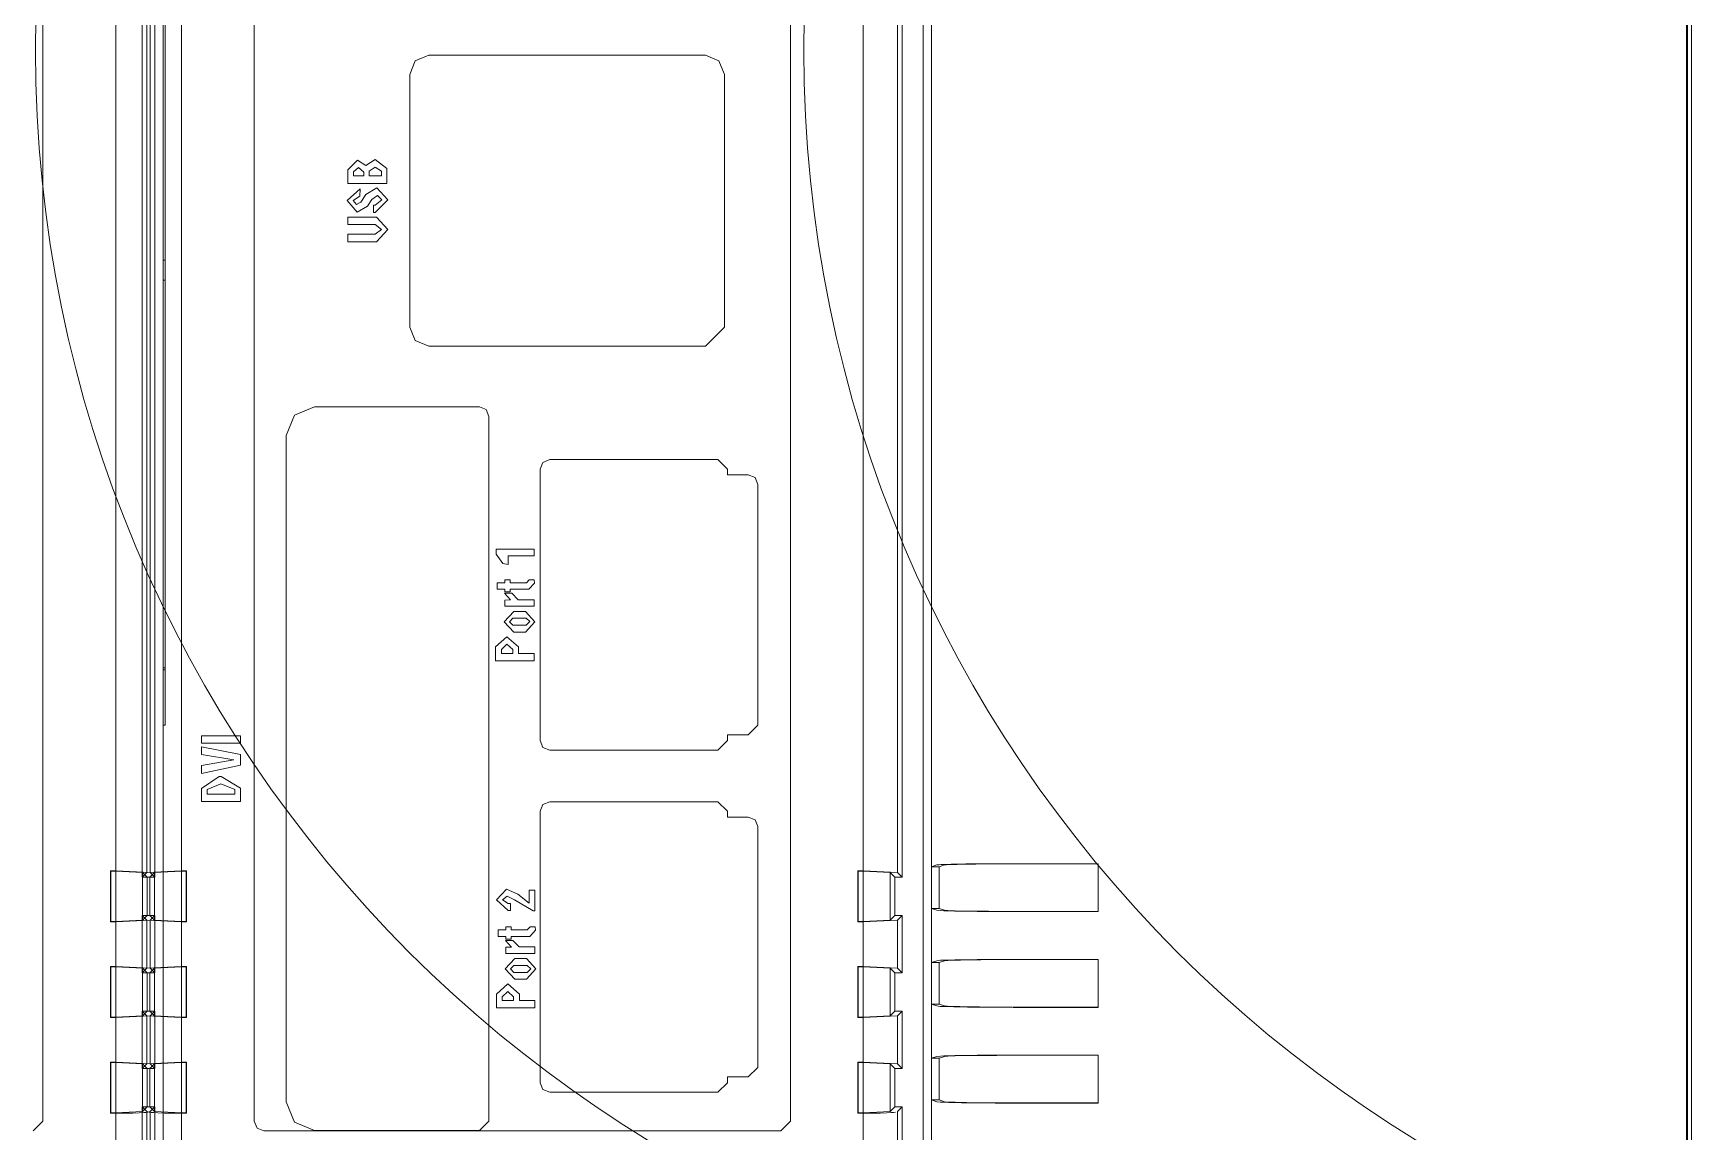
# Model space of a CAD drawing. Header units: millimetres. Extents: x -6000 to 26000, y -6000 to 26000.
# Drawn here: x 101.5 to 113.58, y -2334 to -2326.02 of the extents above; entities that cross this region are included whole.
import ezdxf

# ---------------------------------------------------------------- set-up
doc = ezdxf.new("R2010")
doc.units = ezdxf.units.MM
doc.header["$MEASUREMENT"] = 0
doc.layers.add('Чертеж и Рисунок_Ном._пера__7', color=7, linetype='Continuous', lineweight=15)

msp = doc.modelspace()

# ---------------------------------------------------------------- linework, layer by layer
at = {"layer": 'Чертеж и Рисунок_Ном._пера__7', "color": 7, "linetype": 'Continuous', "lineweight": 15}
for p, q in [((102.443, -2318.069), (102.443, -2334.769)), ((107.966, -2318.069), (107.966, -2334.769)), ((113.549, -2318.069), (113.549, -2334.502)), ((113.52, -2318.41), (113.52, -2334.297)), ((101.569, -2319.453), (101.569, -2333.921)), ((103.105, -2333.921), (103.105, -2319.453)), ((107.001, -2319.453), (107.001, -2333.921)), ((102.291, -2332.148), (102.291, -2319.905)), ((102.383, -2319.905), (102.383, -2332.148)), ((107.814, -2319.905), (107.814, -2332.148)), ((102.099, -2332.101), (102.099, -2319.952)), ((102.326, -2332.113), (102.326, -2319.94)), ((102.349, -2332.113), (102.349, -2319.94)), ((102.576, -2332.101), (102.576, -2319.952)), ((107.53, -2332.101), (107.53, -2319.952)), ((107.78, -2332.113), (107.78, -2319.94)), ((102.457, -2327.666), (102.457, -2321.734)), ((102.443, -2322.986), (102.443, -2334.795)), ((108.026, -2322.986), (108.026, -2332.072)), ((113.512, -2334.339), (113.512, -2322.998)), ((106.384, -2326.175), (104.374, -2326.175)), ((104.235, -2326.315), (104.235, -2328.151)), ((104.235, -2326.315), (104.235, -2328.028)), ((106.523, -2328.151), (106.523, -2326.315)), ((106.523, -2326.315), (106.523, -2328.028)), ((102.291, -2332.148), (102.291, -2327.471)), ((104.235, -2328.151), (104.235, -2327.471)), ((102.457, -2327.666), (102.443, -2327.666)), ((102.457, -2327.666), (102.457, -2327.811)), ((102.457, -2327.811), (102.443, -2327.811)), ((102.457, -2327.811), (102.457, -2330.628)), ((104.374, -2328.29), (106.384, -2328.29)), ((104.741, -2328.731), (103.544, -2328.731)), ((104.81, -2333.92), (104.81, -2328.8)), ((103.336, -2328.939), (103.336, -2333.781)), ((105.183, -2329.183), (105.183, -2331.156)), ((106.474, -2329.114), (105.252, -2329.114)), ((106.544, -2329.225), (106.544, -2329.183)), ((106.695, -2329.225), (106.544, -2329.225)), ((106.764, -2331.044), (106.764, -2329.294)), ((102.457, -2330.628), (102.443, -2330.628)), ((102.457, -2330.642), (102.443, -2330.642)), ((102.457, -2330.642), (102.457, -2330.628)), ((102.457, -2331.044), (102.457, -2330.642)), ((102.457, -2331.044), (102.443, -2331.044)), ((106.544, -2331.114), (106.695, -2331.114)), ((106.544, -2331.156), (106.544, -2331.114)), ((105.252, -2331.225), (106.474, -2331.225)), ((106.474, -2331.6), (105.252, -2331.6)), ((105.183, -2331.669), (105.183, -2333.642)), ((106.544, -2331.711), (106.544, -2331.669)), ((106.695, -2331.711), (106.544, -2331.711)), ((106.764, -2333.53), (106.764, -2331.78)), ((102.06, -2332.101), (102.099, -2332.101)), ((102.06, -2332.101), (102.06, -2332.473)), ((102.063, -2332.104), (102.06, -2332.101)), ((102.063, -2332.104), (102.063, -2332.47)), ((102.063, -2332.104), (102.099, -2332.104)), ((102.099, -2332.104), (102.099, -2332.47)), ((102.291, -2332.148), (102.326, -2332.113)), ((102.293, -2332.114), (102.327, -2332.148)), ((102.293, -2332.114), (102.293, -2332.46)), ((102.347, -2332.148), (102.381, -2332.114)), ((102.349, -2332.113), (102.383, -2332.148)), ((102.381, -2332.46), (102.381, -2332.114)), ((102.576, -2332.101), (102.614, -2332.101)), ((102.576, -2332.104), (102.611, -2332.104)), ((102.576, -2332.47), (102.576, -2332.104)), ((102.614, -2332.101), (102.611, -2332.104)), ((102.611, -2332.47), (102.611, -2332.104)), ((102.614, -2332.473), (102.614, -2332.101)), ((107.491, -2332.101), (107.491, -2332.473)), ((107.491, -2332.101), (107.53, -2332.101)), ((107.494, -2332.104), (107.491, -2332.101)), ((107.494, -2332.104), (107.494, -2332.47)), ((107.494, -2332.104), (107.53, -2332.104)), ((107.53, -2332.104), (107.53, -2332.47)), ((107.725, -2332.114), (107.725, -2332.46)), ((107.725, -2332.114), (107.759, -2332.148)), ((107.78, -2332.113), (107.814, -2332.148)), ((108.026, -2332.072), (108.064, -2332.059)), ((108.026, -2332.072), (108.082, -2332.072)), ((108.026, -2332.376), (108.026, -2332.072)), ((108.12, -2332.059), (108.082, -2332.072)), ((108.082, -2332.072), (108.082, -2332.376)), ((108.62, -2332.05), (109.237, -2332.05)), ((109.236, -2332.051), (108.62, -2332.051)), ((109.237, -2332.05), (109.236, -2332.051)), ((109.236, -2332.051), (109.236, -2332.397)), ((109.237, -2332.05), (109.237, -2332.398)), ((102.347, -2332.148), (102.291, -2332.148)), ((102.383, -2332.148), (102.327, -2332.148)), ((102.327, -2332.426), (102.327, -2332.148)), ((102.347, -2332.148), (102.347, -2332.426)), ((107.759, -2332.426), (107.759, -2332.148)), ((107.814, -2332.148), (107.759, -2332.148)), ((102.06, -2332.473), (102.063, -2332.47)), ((102.06, -2332.473), (102.099, -2332.473)), ((102.063, -2332.47), (102.099, -2332.47)), ((102.099, -2332.797), (102.099, -2332.473)), ((102.326, -2332.46), (102.291, -2332.426)), ((102.347, -2332.426), (102.291, -2332.426)), ((102.291, -2332.843), (102.291, -2332.426)), ((102.293, -2332.46), (102.327, -2332.426)), ((102.326, -2332.809), (102.326, -2332.46)), ((102.383, -2332.426), (102.327, -2332.426)), ((102.347, -2332.426), (102.381, -2332.46)), ((102.383, -2332.426), (102.349, -2332.46)), ((102.349, -2332.809), (102.349, -2332.46)), ((102.383, -2332.426), (102.383, -2332.843)), ((102.576, -2332.47), (102.611, -2332.47)), ((102.576, -2332.797), (102.576, -2332.473)), ((102.576, -2332.473), (102.614, -2332.473)), ((102.614, -2332.473), (102.611, -2332.47)), ((107.491, -2332.473), (107.494, -2332.47)), ((107.491, -2332.473), (107.53, -2332.473)), ((107.494, -2332.47), (107.53, -2332.47)), ((107.53, -2332.797), (107.53, -2332.473)), ((107.725, -2332.46), (107.759, -2332.426)), ((107.814, -2332.426), (107.759, -2332.426)), ((107.814, -2332.426), (107.78, -2332.46)), ((107.78, -2332.809), (107.78, -2332.46)), ((107.814, -2332.426), (107.814, -2332.843)), ((108.026, -2332.376), (108.026, -2332.768)), ((108.026, -2332.376), (108.082, -2332.376)), ((108.064, -2332.389), (108.026, -2332.376)), ((108.12, -2332.389), (108.082, -2332.376)), ((109.236, -2332.397), (108.62, -2332.397)), ((109.237, -2332.398), (108.62, -2332.398)), ((109.236, -2332.397), (109.237, -2332.398)), ((102.06, -2332.797), (102.099, -2332.797)), ((102.063, -2332.799), (102.06, -2332.797)), ((102.06, -2332.797), (102.06, -2333.168)), ((102.063, -2332.799), (102.063, -2333.165)), ((102.063, -2332.799), (102.099, -2332.799)), ((102.099, -2332.799), (102.099, -2333.165)), ((102.291, -2332.843), (102.326, -2332.809)), ((102.293, -2332.809), (102.327, -2332.843)), ((102.293, -2332.809), (102.293, -2333.156)), ((102.347, -2332.843), (102.381, -2332.809)), ((102.349, -2332.809), (102.383, -2332.843)), ((102.381, -2333.156), (102.381, -2332.809)), ((102.576, -2332.797), (102.614, -2332.797)), ((102.576, -2332.799), (102.611, -2332.799)), ((102.576, -2333.165), (102.576, -2332.799)), ((102.611, -2332.799), (102.614, -2332.797)), ((102.611, -2333.165), (102.611, -2332.799)), ((102.614, -2333.168), (102.614, -2332.797)), ((107.491, -2332.797), (107.491, -2333.168)), ((107.491, -2332.797), (107.53, -2332.797)), ((107.494, -2332.799), (107.491, -2332.797)), ((107.494, -2332.799), (107.494, -2333.165)), ((107.494, -2332.799), (107.53, -2332.799)), ((107.53, -2332.799), (107.53, -2333.165)), ((107.725, -2332.809), (107.725, -2333.156)), ((107.725, -2332.809), (107.759, -2332.843)), ((107.78, -2332.809), (107.814, -2332.843)), ((108.026, -2332.768), (108.064, -2332.755)), ((108.026, -2332.768), (108.082, -2332.768)), ((108.026, -2333.072), (108.026, -2332.768)), ((108.12, -2332.755), (108.082, -2332.768)), ((108.082, -2332.768), (108.082, -2333.072)), ((108.62, -2332.746), (109.237, -2332.746)), ((109.236, -2332.747), (108.62, -2332.747)), ((109.237, -2332.746), (109.236, -2332.747)), ((109.236, -2332.747), (109.236, -2333.093)), ((109.237, -2332.746), (109.237, -2333.094)), ((102.347, -2332.843), (102.291, -2332.843)), ((102.327, -2333.121), (102.327, -2332.843)), ((102.383, -2332.843), (102.327, -2332.843)), ((102.347, -2332.843), (102.347, -2333.121)), ((107.759, -2333.121), (107.759, -2332.843)), ((107.814, -2332.843), (107.759, -2332.843)), ((108.064, -2333.084), (108.026, -2333.072)), ((108.026, -2333.072), (108.082, -2333.072)), ((108.026, -2333.072), (108.026, -2333.463)), ((108.12, -2333.084), (108.082, -2333.072)), ((102.063, -2333.165), (102.06, -2333.168)), ((102.06, -2333.168), (102.099, -2333.168)), ((102.063, -2333.165), (102.099, -2333.165)), ((102.099, -2333.492), (102.099, -2333.168)), ((102.347, -2333.121), (102.291, -2333.121)), ((102.326, -2333.156), (102.291, -2333.121)), ((102.291, -2333.539), (102.291, -2333.121)), ((102.293, -2333.156), (102.327, -2333.121)), ((102.326, -2333.505), (102.326, -2333.156)), ((102.383, -2333.121), (102.327, -2333.121)), ((102.347, -2333.121), (102.381, -2333.156)), ((102.383, -2333.121), (102.349, -2333.156)), ((102.349, -2333.505), (102.349, -2333.156)), ((102.383, -2333.121), (102.383, -2333.539)), ((102.576, -2333.165), (102.611, -2333.165)), ((102.576, -2333.168), (102.614, -2333.168)), ((102.576, -2333.492), (102.576, -2333.168)), ((102.614, -2333.168), (102.611, -2333.165)), ((107.494, -2333.165), (107.491, -2333.168)), ((107.491, -2333.168), (107.53, -2333.168)), ((107.494, -2333.165), (107.53, -2333.165)), ((107.53, -2333.492), (107.53, -2333.168)), ((107.725, -2333.156), (107.759, -2333.121)), ((107.814, -2333.121), (107.759, -2333.121)), ((107.814, -2333.121), (107.78, -2333.156)), ((107.78, -2333.505), (107.78, -2333.156)), ((107.814, -2333.121), (107.814, -2333.539)), ((109.236, -2333.093), (108.62, -2333.093)), ((109.237, -2333.094), (108.62, -2333.094)), ((109.237, -2333.094), (109.236, -2333.093)), ((108.62, -2333.441), (109.237, -2333.441)), ((109.236, -2333.442), (108.62, -2333.442)), ((109.237, -2333.441), (109.236, -2333.442)), ((109.236, -2333.442), (109.236, -2333.788)), ((109.237, -2333.441), (109.237, -2333.789)), ((102.06, -2333.492), (102.06, -2333.864)), ((102.063, -2333.495), (102.06, -2333.492)), ((102.06, -2333.492), (102.099, -2333.492)), ((102.063, -2333.495), (102.099, -2333.495)), ((102.063, -2333.495), (102.063, -2333.861)), ((102.099, -2333.495), (102.099, -2333.861)), ((102.291, -2333.539), (102.326, -2333.505)), ((102.347, -2333.539), (102.291, -2333.539)), ((102.293, -2333.505), (102.327, -2333.539)), ((102.293, -2333.505), (102.293, -2333.851)), ((102.383, -2333.539), (102.327, -2333.539)), ((102.327, -2333.817), (102.327, -2333.539)), ((102.347, -2333.539), (102.381, -2333.505)), ((102.347, -2333.539), (102.347, -2333.817)), ((102.349, -2333.505), (102.383, -2333.539)), ((102.381, -2333.851), (102.381, -2333.505)), ((102.576, -2333.492), (102.614, -2333.492)), ((102.576, -2333.495), (102.611, -2333.495)), ((102.576, -2333.861), (102.576, -2333.495)), ((102.611, -2333.495), (102.614, -2333.492)), ((102.611, -2333.861), (102.611, -2333.495)), ((102.614, -2333.864), (102.614, -2333.492)), ((107.491, -2333.492), (107.491, -2333.864)), ((107.494, -2333.495), (107.491, -2333.492)), ((107.491, -2333.492), (107.53, -2333.492)), ((107.494, -2333.495), (107.53, -2333.495)), ((107.494, -2333.495), (107.494, -2333.861)), ((107.53, -2333.495), (107.53, -2333.861)), ((107.725, -2333.505), (107.725, -2333.851)), ((107.725, -2333.505), (107.759, -2333.539)), ((107.759, -2333.817), (107.759, -2333.539)), ((107.814, -2333.539), (107.759, -2333.539)), ((107.78, -2333.505), (107.814, -2333.539)), ((108.026, -2333.463), (108.064, -2333.451)), ((108.082, -2333.463), (108.026, -2333.463)), ((108.026, -2333.767), (108.026, -2333.463)), ((108.12, -2333.451), (108.082, -2333.463)), ((108.082, -2333.463), (108.082, -2333.767)), ((106.544, -2333.642), (106.544, -2333.6)), ((106.544, -2333.6), (106.695, -2333.6)), ((105.252, -2333.711), (106.474, -2333.711)), ((108.064, -2333.78), (108.026, -2333.767)), ((108.026, -2333.767), (108.082, -2333.767)), ((108.026, -2333.767), (108.026, -2334.772)), ((108.12, -2333.78), (108.082, -2333.767)), ((109.236, -2333.788), (108.62, -2333.788)), ((109.237, -2333.789), (108.62, -2333.789)), ((109.237, -2333.789), (109.236, -2333.788)), ((102.063, -2333.861), (102.06, -2333.864)), ((102.06, -2333.864), (102.099, -2333.864)), ((102.063, -2333.861), (102.099, -2333.861)), ((102.099, -2335.303), (102.099, -2333.864)), ((102.291, -2335.329), (102.291, -2333.817)), ((102.347, -2333.817), (102.291, -2333.817)), ((102.326, -2333.851), (102.291, -2333.817)), ((102.293, -2333.851), (102.327, -2333.817)), ((102.326, -2335.303), (102.326, -2333.851)), ((102.383, -2333.817), (102.327, -2333.817)), ((102.347, -2333.817), (102.381, -2333.851)), ((102.383, -2333.817), (102.349, -2333.851)), ((102.349, -2335.303), (102.349, -2333.851)), ((102.383, -2333.817), (102.383, -2335.329)), ((102.576, -2333.861), (102.611, -2333.861)), ((102.576, -2335.303), (102.576, -2333.864)), ((102.576, -2333.864), (102.614, -2333.864)), ((102.614, -2333.864), (102.611, -2333.861)), ((107.494, -2333.861), (107.491, -2333.864)), ((107.491, -2333.864), (107.53, -2333.864)), ((107.494, -2333.861), (107.53, -2333.861)), ((107.53, -2335.303), (107.53, -2333.864)), ((107.725, -2333.851), (107.759, -2333.817)), ((107.814, -2333.817), (107.759, -2333.817)), ((107.814, -2333.817), (107.78, -2333.851)), ((107.78, -2335.303), (107.78, -2333.851)), ((107.814, -2333.817), (107.814, -2335.329)), ((106.931, -2333.991), (103.175, -2333.991)), ((103.544, -2333.989), (104.741, -2333.989))]:
    msp.add_line(p, q, dxfattribs=at)
at = {"layer": 'Чертеж и Рисунок_Ном._пера__7', "color": 7, "linetype": 'Continuous', "lineweight": 15, "flags": 128}
for points in [[(104.374, -2326.175), (104.275, -2326.216)], [(106.523, -2326.315), (106.482, -2326.216), (106.384, -2326.175)], [(104.275, -2326.216), (104.235, -2326.315)], [(103.917, -2326.976), (103.855, -2326.938), (103.786, -2327.008), (103.786, -2327.107), (104.069, -2327.107)], [(104.069, -2327.107), (104.069, -2326.999), (103.985, -2326.934), (103.917, -2326.976)], [(104.235, -2328.151), (104.275, -2328.249)], [(106.384, -2328.29), (106.523, -2328.151)], [(104.275, -2328.249), (104.374, -2328.29)], [(103.544, -2328.731), (103.397, -2328.792), (103.336, -2328.939)], [(104.79, -2328.751), (104.741, -2328.731)], [(104.81, -2328.8), (104.79, -2328.751)], [(105.252, -2329.114), (105.203, -2329.134), (105.183, -2329.183)], [(106.544, -2329.183), (106.474, -2329.114)], [(106.744, -2329.245), (106.695, -2329.225)], [(106.764, -2329.294), (106.744, -2329.245)], [(106.695, -2331.114), (106.764, -2331.044)], [(105.183, -2331.156), (105.203, -2331.205), (105.252, -2331.225)], [(106.474, -2331.225), (106.544, -2331.156)], [(105.252, -2331.6), (105.203, -2331.62), (105.183, -2331.669)], [(106.544, -2331.669), (106.474, -2331.6)], [(106.744, -2331.731), (106.695, -2331.711)], [(106.764, -2331.78), (106.744, -2331.731)], [(102.349, -2332.113), (102.099, -2332.101)], [(102.349, -2332.113), (102.099, -2332.101)], [(102.349, -2332.113), (102.099, -2332.101)], [(102.349, -2332.113), (102.099, -2332.101)], [(102.349, -2332.113), (102.099, -2332.101)], [(102.349, -2332.113), (102.099, -2332.101)], [(102.349, -2332.113), (102.099, -2332.101)], [(102.349, -2332.113), (102.099, -2332.101)], [(102.349, -2332.113), (102.099, -2332.101)], [(102.349, -2332.113), (102.099, -2332.101)], [(102.349, -2332.113), (102.099, -2332.101)], [(102.349, -2332.113), (102.099, -2332.101)], [(102.349, -2332.113), (102.099, -2332.101)], [(102.349, -2332.113), (102.099, -2332.101)], [(102.349, -2332.113), (102.099, -2332.101)], [(102.349, -2332.113), (102.099, -2332.101)], [(102.349, -2332.113), (102.099, -2332.101)], [(102.349, -2332.113), (102.099, -2332.101)], [(102.349, -2332.113), (102.099, -2332.101)], [(102.349, -2332.113), (102.099, -2332.101)], [(102.349, -2332.113), (102.099, -2332.101)], [(102.293, -2332.114), (102.099, -2332.104)], [(102.293, -2332.114), (102.099, -2332.104)], [(102.293, -2332.114), (102.099, -2332.104)], [(102.293, -2332.114), (102.099, -2332.104)], [(102.293, -2332.114), (102.099, -2332.104)], [(102.293, -2332.114), (102.099, -2332.104)], [(102.293, -2332.114), (102.099, -2332.104)], [(102.293, -2332.114), (102.099, -2332.104)], [(102.293, -2332.114), (102.099, -2332.104)], [(102.293, -2332.114), (102.099, -2332.104)], [(102.293, -2332.114), (102.099, -2332.104)], [(102.293, -2332.114), (102.099, -2332.104)], [(102.293, -2332.114), (102.099, -2332.104)], [(102.293, -2332.114), (102.099, -2332.104)], [(102.293, -2332.114), (102.099, -2332.104)], [(102.293, -2332.114), (102.099, -2332.104)], [(102.293, -2332.114), (102.099, -2332.104)], [(102.293, -2332.114), (102.099, -2332.104)], [(102.293, -2332.114), (102.099, -2332.104)], [(102.293, -2332.114), (102.099, -2332.104)], [(102.293, -2332.114), (102.099, -2332.104)], [(102.576, -2332.101), (102.326, -2332.113)], [(102.576, -2332.101), (102.326, -2332.113)], [(102.576, -2332.101), (102.326, -2332.113)], [(102.576, -2332.101), (102.326, -2332.113)], [(102.576, -2332.101), (102.326, -2332.113)], [(102.576, -2332.101), (102.326, -2332.113)], [(102.576, -2332.101), (102.326, -2332.113)], [(102.576, -2332.101), (102.326, -2332.113)], [(102.576, -2332.101), (102.326, -2332.113)], [(102.576, -2332.101), (102.326, -2332.113)], [(102.576, -2332.101), (102.326, -2332.113)], [(102.576, -2332.101), (102.326, -2332.113)], [(102.576, -2332.101), (102.326, -2332.113)], [(102.576, -2332.101), (102.326, -2332.113)], [(102.576, -2332.101), (102.326, -2332.113)], [(102.576, -2332.101), (102.326, -2332.113)], [(102.576, -2332.101), (102.326, -2332.113)], [(102.576, -2332.101), (102.326, -2332.113)], [(102.576, -2332.101), (102.326, -2332.113)], [(102.576, -2332.101), (102.326, -2332.113)], [(102.576, -2332.101), (102.326, -2332.113)], [(102.576, -2332.104), (102.381, -2332.114)], [(102.576, -2332.104), (102.381, -2332.114)], [(102.576, -2332.104), (102.381, -2332.114)], [(102.576, -2332.104), (102.381, -2332.114)], [(102.576, -2332.104), (102.381, -2332.114)], [(102.576, -2332.104), (102.381, -2332.114)], [(102.576, -2332.104), (102.381, -2332.114)], [(102.576, -2332.104), (102.381, -2332.114)], [(102.576, -2332.104), (102.381, -2332.114)], [(102.576, -2332.104), (102.381, -2332.114)], [(102.576, -2332.104), (102.381, -2332.114)], [(102.576, -2332.104), (102.381, -2332.114)], [(102.576, -2332.104), (102.381, -2332.114)], [(102.576, -2332.104), (102.381, -2332.114)], [(102.576, -2332.104), (102.381, -2332.114)], [(102.576, -2332.104), (102.381, -2332.114)], [(102.576, -2332.104), (102.381, -2332.114)], [(102.576, -2332.104), (102.381, -2332.114)], [(102.576, -2332.104), (102.381, -2332.114)], [(102.576, -2332.104), (102.381, -2332.114)], [(102.576, -2332.104), (102.381, -2332.114)], [(107.78, -2332.113), (107.53, -2332.101)], [(107.78, -2332.113), (107.53, -2332.101)], [(107.78, -2332.113), (107.53, -2332.101)], [(107.78, -2332.113), (107.53, -2332.101)], [(107.78, -2332.113), (107.53, -2332.101)], [(107.78, -2332.113), (107.53, -2332.101)], [(107.78, -2332.113), (107.53, -2332.101)], [(107.78, -2332.113), (107.53, -2332.101)], [(107.78, -2332.113), (107.53, -2332.101)], [(107.78, -2332.113), (107.53, -2332.101)], [(107.78, -2332.113), (107.53, -2332.101)], [(107.78, -2332.113), (107.53, -2332.101)], [(107.78, -2332.113), (107.53, -2332.101)], [(107.78, -2332.113), (107.53, -2332.101)], [(107.78, -2332.113), (107.53, -2332.101)], [(107.78, -2332.113), (107.53, -2332.101)], [(107.78, -2332.113), (107.53, -2332.101)], [(107.78, -2332.113), (107.53, -2332.101)], [(107.78, -2332.113), (107.53, -2332.101)], [(107.78, -2332.113), (107.53, -2332.101)], [(107.78, -2332.113), (107.53, -2332.101)], [(107.725, -2332.114), (107.53, -2332.104)], [(107.725, -2332.114), (107.53, -2332.104)], [(107.725, -2332.114), (107.53, -2332.104)], [(107.725, -2332.114), (107.53, -2332.104)], [(107.725, -2332.114), (107.53, -2332.104)], [(107.725, -2332.114), (107.53, -2332.104)], [(107.725, -2332.114), (107.53, -2332.104)], [(107.725, -2332.114), (107.53, -2332.104)], [(107.725, -2332.114), (107.53, -2332.104)], [(107.725, -2332.114), (107.53, -2332.104)], [(107.725, -2332.114), (107.53, -2332.104)], [(107.725, -2332.114), (107.53, -2332.104)], [(107.725, -2332.114), (107.53, -2332.104)], [(107.725, -2332.114), (107.53, -2332.104)], [(107.725, -2332.114), (107.53, -2332.104)], [(107.725, -2332.114), (107.53, -2332.104)], [(107.725, -2332.114), (107.53, -2332.104)], [(107.725, -2332.114), (107.53, -2332.104)], [(107.725, -2332.114), (107.53, -2332.104)], [(107.725, -2332.114), (107.53, -2332.104)], [(107.725, -2332.114), (107.53, -2332.104)], [(105.02, -2332.272), (104.939, -2332.235), (104.866, -2332.313), (104.95, -2332.39), (104.966, -2332.39), (104.966, -2332.34), (104.951, -2332.34), (104.909, -2332.313), (104.943, -2332.285), (104.996, -2332.313), (105.131, -2332.393), (105.145, -2332.393), (105.145, -2332.242), (105.103, -2332.242)], [(105.103, -2332.242), (105.103, -2332.337), (105.02, -2332.272)], [(102.099, -2332.473), (102.349, -2332.46)], [(102.099, -2332.473), (102.349, -2332.46)], [(102.099, -2332.473), (102.349, -2332.46)], [(102.099, -2332.473), (102.349, -2332.46)], [(102.099, -2332.473), (102.349, -2332.46)], [(102.099, -2332.473), (102.349, -2332.46)], [(102.099, -2332.473), (102.349, -2332.46)], [(102.099, -2332.473), (102.349, -2332.46)], [(102.099, -2332.473), (102.349, -2332.46)], [(102.099, -2332.473), (102.349, -2332.46)], [(102.099, -2332.473), (102.349, -2332.46)], [(102.099, -2332.473), (102.349, -2332.46)], [(102.099, -2332.473), (102.349, -2332.46)], [(102.099, -2332.473), (102.349, -2332.46)], [(102.099, -2332.473), (102.349, -2332.46)], [(102.099, -2332.473), (102.349, -2332.46)], [(102.099, -2332.473), (102.349, -2332.46)], [(102.099, -2332.473), (102.349, -2332.46)], [(102.099, -2332.473), (102.349, -2332.46)], [(102.099, -2332.473), (102.349, -2332.46)], [(102.099, -2332.473), (102.349, -2332.46)], [(102.099, -2332.47), (102.293, -2332.46)], [(102.099, -2332.47), (102.293, -2332.46)], [(102.099, -2332.47), (102.293, -2332.46)], [(102.099, -2332.47), (102.293, -2332.46)], [(102.099, -2332.47), (102.293, -2332.46)], [(102.099, -2332.47), (102.293, -2332.46)], [(102.099, -2332.47), (102.293, -2332.46)], [(102.099, -2332.47), (102.293, -2332.46)], [(102.099, -2332.47), (102.293, -2332.46)], [(102.099, -2332.47), (102.293, -2332.46)], [(102.099, -2332.47), (102.293, -2332.46)], [(102.099, -2332.47), (102.293, -2332.46)], [(102.099, -2332.47), (102.293, -2332.46)], [(102.099, -2332.47), (102.293, -2332.46)], [(102.099, -2332.47), (102.293, -2332.46)], [(102.099, -2332.47), (102.293, -2332.46)], [(102.099, -2332.47), (102.293, -2332.46)], [(102.099, -2332.47), (102.293, -2332.46)], [(102.099, -2332.47), (102.293, -2332.46)], [(102.099, -2332.47), (102.293, -2332.46)], [(102.099, -2332.47), (102.293, -2332.46)], [(102.326, -2332.46), (102.576, -2332.473)], [(102.326, -2332.46), (102.576, -2332.473)], [(102.326, -2332.46), (102.576, -2332.473)], [(102.326, -2332.46), (102.576, -2332.473)], [(102.326, -2332.46), (102.576, -2332.473)], [(102.326, -2332.46), (102.576, -2332.473)], [(102.326, -2332.46), (102.576, -2332.473)], [(102.326, -2332.46), (102.576, -2332.473)], [(102.326, -2332.46), (102.576, -2332.473)], [(102.326, -2332.46), (102.576, -2332.473)], [(102.326, -2332.46), (102.576, -2332.473)], [(102.326, -2332.46), (102.576, -2332.473)], [(102.326, -2332.46), (102.576, -2332.473)], [(102.326, -2332.46), (102.576, -2332.473)], [(102.326, -2332.46), (102.576, -2332.473)], [(102.326, -2332.46), (102.576, -2332.473)], [(102.326, -2332.46), (102.576, -2332.473)], [(102.326, -2332.46), (102.576, -2332.473)], [(102.326, -2332.46), (102.576, -2332.473)], [(102.326, -2332.46), (102.576, -2332.473)], [(102.326, -2332.46), (102.576, -2332.473)], [(102.381, -2332.46), (102.576, -2332.47)], [(102.381, -2332.46), (102.576, -2332.47)], [(102.381, -2332.46), (102.576, -2332.47)], [(102.381, -2332.46), (102.576, -2332.47)], [(102.381, -2332.46), (102.576, -2332.47)], [(102.381, -2332.46), (102.576, -2332.47)], [(102.381, -2332.46), (102.576, -2332.47)], [(102.381, -2332.46), (102.576, -2332.47)], [(102.381, -2332.46), (102.576, -2332.47)], [(102.381, -2332.46), (102.576, -2332.47)], [(102.381, -2332.46), (102.576, -2332.47)], [(102.381, -2332.46), (102.576, -2332.47)], [(102.381, -2332.46), (102.576, -2332.47)], [(102.381, -2332.46), (102.576, -2332.47)], [(102.381, -2332.46), (102.576, -2332.47)], [(102.381, -2332.46), (102.576, -2332.47)], [(102.381, -2332.46), (102.576, -2332.47)], [(102.381, -2332.46), (102.576, -2332.47)], [(102.381, -2332.46), (102.576, -2332.47)], [(102.381, -2332.46), (102.576, -2332.47)], [(102.381, -2332.46), (102.576, -2332.47)], [(107.53, -2332.473), (107.78, -2332.46)], [(107.53, -2332.473), (107.78, -2332.46)], [(107.53, -2332.473), (107.78, -2332.46)], [(107.53, -2332.473), (107.78, -2332.46)], [(107.53, -2332.473), (107.78, -2332.46)], [(107.53, -2332.473), (107.78, -2332.46)], [(107.53, -2332.473), (107.78, -2332.46)], [(107.53, -2332.473), (107.78, -2332.46)], [(107.53, -2332.473), (107.78, -2332.46)], [(107.53, -2332.473), (107.78, -2332.46)], [(107.53, -2332.473), (107.78, -2332.46)], [(107.53, -2332.473), (107.78, -2332.46)], [(107.53, -2332.473), (107.78, -2332.46)], [(107.53, -2332.473), (107.78, -2332.46)], [(107.53, -2332.473), (107.78, -2332.46)], [(107.53, -2332.473), (107.78, -2332.46)], [(107.53, -2332.473), (107.78, -2332.46)], [(107.53, -2332.473), (107.78, -2332.46)], [(107.53, -2332.473), (107.78, -2332.46)], [(107.53, -2332.473), (107.78, -2332.46)], [(107.53, -2332.473), (107.78, -2332.46)], [(107.53, -2332.47), (107.725, -2332.46)], [(107.53, -2332.47), (107.725, -2332.46)], [(107.53, -2332.47), (107.725, -2332.46)], [(107.53, -2332.47), (107.725, -2332.46)], [(107.53, -2332.47), (107.725, -2332.46)], [(107.53, -2332.47), (107.725, -2332.46)], [(107.53, -2332.47), (107.725, -2332.46)], [(107.53, -2332.47), (107.725, -2332.46)], [(107.53, -2332.47), (107.725, -2332.46)], [(107.53, -2332.47), (107.725, -2332.46)], [(107.53, -2332.47), (107.725, -2332.46)], [(107.53, -2332.47), (107.725, -2332.46)], [(107.53, -2332.47), (107.725, -2332.46)], [(107.53, -2332.47), (107.725, -2332.46)], [(107.53, -2332.47), (107.725, -2332.46)], [(107.53, -2332.47), (107.725, -2332.46)], [(107.53, -2332.47), (107.725, -2332.46)], [(107.53, -2332.47), (107.725, -2332.46)], [(107.53, -2332.47), (107.725, -2332.46)], [(107.53, -2332.47), (107.725, -2332.46)], [(107.53, -2332.47), (107.725, -2332.46)], [(108.064, -2332.389), (108.091, -2332.391), (108.117, -2332.392), (108.152, -2332.393), (108.195, -2332.394), (108.244, -2332.395), (108.299, -2332.396), (108.358, -2332.397), (108.422, -2332.397), (108.488, -2332.398), (108.556, -2332.398), (108.62, -2332.398)], [(108.12, -2332.389), (108.144, -2332.391), (108.168, -2332.392), (108.199, -2332.393), (108.237, -2332.394), (108.281, -2332.395), (108.33, -2332.395), (108.384, -2332.396), (108.441, -2332.396), (108.501, -2332.397), (108.562, -2332.397), (108.62, -2332.397)], [(102.349, -2332.809), (102.099, -2332.797)], [(102.349, -2332.809), (102.099, -2332.797)], [(102.349, -2332.809), (102.099, -2332.797)], [(102.349, -2332.809), (102.099, -2332.797)], [(102.349, -2332.809), (102.099, -2332.797)], [(102.349, -2332.809), (102.099, -2332.797)], [(102.349, -2332.809), (102.099, -2332.797)], [(102.349, -2332.809), (102.099, -2332.797)], [(102.349, -2332.809), (102.099, -2332.797)], [(102.349, -2332.809), (102.099, -2332.797)], [(102.349, -2332.809), (102.099, -2332.797)], [(102.349, -2332.809), (102.099, -2332.797)], [(102.349, -2332.809), (102.099, -2332.797)], [(102.349, -2332.809), (102.099, -2332.797)], [(102.349, -2332.809), (102.099, -2332.797)], [(102.349, -2332.809), (102.099, -2332.797)], [(102.349, -2332.809), (102.099, -2332.797)], [(102.349, -2332.809), (102.099, -2332.797)], [(102.349, -2332.809), (102.099, -2332.797)], [(102.349, -2332.809), (102.099, -2332.797)], [(102.349, -2332.809), (102.099, -2332.797)], [(102.293, -2332.809), (102.099, -2332.799)], [(102.293, -2332.809), (102.099, -2332.799)], [(102.293, -2332.809), (102.099, -2332.799)], [(102.293, -2332.809), (102.099, -2332.799)], [(102.293, -2332.809), (102.099, -2332.799)], [(102.293, -2332.809), (102.099, -2332.799)], [(102.293, -2332.809), (102.099, -2332.799)], [(102.293, -2332.809), (102.099, -2332.799)], [(102.293, -2332.809), (102.099, -2332.799)], [(102.293, -2332.809), (102.099, -2332.799)], [(102.293, -2332.809), (102.099, -2332.799)], [(102.293, -2332.809), (102.099, -2332.799)], [(102.293, -2332.809), (102.099, -2332.799)], [(102.293, -2332.809), (102.099, -2332.799)], [(102.293, -2332.809), (102.099, -2332.799)], [(102.293, -2332.809), (102.099, -2332.799)], [(102.293, -2332.809), (102.099, -2332.799)], [(102.293, -2332.809), (102.099, -2332.799)], [(102.293, -2332.809), (102.099, -2332.799)], [(102.293, -2332.809), (102.099, -2332.799)], [(102.293, -2332.809), (102.099, -2332.799)], [(102.576, -2332.797), (102.326, -2332.809)], [(102.576, -2332.797), (102.326, -2332.809)], [(102.576, -2332.797), (102.326, -2332.809)], [(102.576, -2332.797), (102.326, -2332.809)], [(102.576, -2332.797), (102.326, -2332.809)], [(102.576, -2332.797), (102.326, -2332.809)], [(102.576, -2332.797), (102.326, -2332.809)], [(102.576, -2332.797), (102.326, -2332.809)], [(102.576, -2332.797), (102.326, -2332.809)], [(102.576, -2332.797), (102.326, -2332.809)], [(102.576, -2332.797), (102.326, -2332.809)], [(102.576, -2332.797), (102.326, -2332.809)], [(102.576, -2332.797), (102.326, -2332.809)], [(102.576, -2332.797), (102.326, -2332.809)], [(102.576, -2332.797), (102.326, -2332.809)], [(102.576, -2332.797), (102.326, -2332.809)], [(102.576, -2332.797), (102.326, -2332.809)], [(102.576, -2332.797), (102.326, -2332.809)], [(102.576, -2332.797), (102.326, -2332.809)], [(102.576, -2332.797), (102.326, -2332.809)], [(102.576, -2332.797), (102.326, -2332.809)], [(102.576, -2332.799), (102.381, -2332.809)], [(102.576, -2332.799), (102.381, -2332.809)], [(102.576, -2332.799), (102.381, -2332.809)], [(102.576, -2332.799), (102.381, -2332.809)], [(102.576, -2332.799), (102.381, -2332.809)], [(102.576, -2332.799), (102.381, -2332.809)], [(102.576, -2332.799), (102.381, -2332.809)], [(102.576, -2332.799), (102.381, -2332.809)], [(102.576, -2332.799), (102.381, -2332.809)], [(102.576, -2332.799), (102.381, -2332.809)], [(102.576, -2332.799), (102.381, -2332.809)], [(102.576, -2332.799), (102.381, -2332.809)], [(102.576, -2332.799), (102.381, -2332.809)], [(102.576, -2332.799), (102.381, -2332.809)], [(102.576, -2332.799), (102.381, -2332.809)], [(102.576, -2332.799), (102.381, -2332.809)], [(102.576, -2332.799), (102.381, -2332.809)], [(102.576, -2332.799), (102.381, -2332.809)], [(102.576, -2332.799), (102.381, -2332.809)], [(102.576, -2332.799), (102.381, -2332.809)], [(102.576, -2332.799), (102.381, -2332.809)], [(107.78, -2332.809), (107.53, -2332.797)], [(107.78, -2332.809), (107.53, -2332.797)], [(107.78, -2332.809), (107.53, -2332.797)], [(107.78, -2332.809), (107.53, -2332.797)], [(107.78, -2332.809), (107.53, -2332.797)], [(107.78, -2332.809), (107.53, -2332.797)], [(107.78, -2332.809), (107.53, -2332.797)], [(107.78, -2332.809), (107.53, -2332.797)], [(107.78, -2332.809), (107.53, -2332.797)], [(107.78, -2332.809), (107.53, -2332.797)], [(107.78, -2332.809), (107.53, -2332.797)], [(107.78, -2332.809), (107.53, -2332.797)], [(107.78, -2332.809), (107.53, -2332.797)], [(107.78, -2332.809), (107.53, -2332.797)], [(107.78, -2332.809), (107.53, -2332.797)], [(107.78, -2332.809), (107.53, -2332.797)], [(107.78, -2332.809), (107.53, -2332.797)], [(107.78, -2332.809), (107.53, -2332.797)], [(107.78, -2332.809), (107.53, -2332.797)], [(107.78, -2332.809), (107.53, -2332.797)], [(107.78, -2332.809), (107.53, -2332.797)], [(107.725, -2332.809), (107.53, -2332.799)], [(107.725, -2332.809), (107.53, -2332.799)], [(107.725, -2332.809), (107.53, -2332.799)], [(107.725, -2332.809), (107.53, -2332.799)], [(107.725, -2332.809), (107.53, -2332.799)], [(107.725, -2332.809), (107.53, -2332.799)], [(107.725, -2332.809), (107.53, -2332.799)], [(107.725, -2332.809), (107.53, -2332.799)], [(107.725, -2332.809), (107.53, -2332.799)], [(107.725, -2332.809), (107.53, -2332.799)], [(107.725, -2332.809), (107.53, -2332.799)], [(107.725, -2332.809), (107.53, -2332.799)], [(107.725, -2332.809), (107.53, -2332.799)], [(107.725, -2332.809), (107.53, -2332.799)], [(107.725, -2332.809), (107.53, -2332.799)], [(107.725, -2332.809), (107.53, -2332.799)], [(107.725, -2332.809), (107.53, -2332.799)], [(107.725, -2332.809), (107.53, -2332.799)], [(107.725, -2332.809), (107.53, -2332.799)], [(107.725, -2332.809), (107.53, -2332.799)], [(107.725, -2332.809), (107.53, -2332.799)], [(108.064, -2332.755), (108.091, -2332.752), (108.117, -2332.751), (108.152, -2332.75), (108.195, -2332.749), (108.244, -2332.748), (108.299, -2332.748), (108.358, -2332.747), (108.422, -2332.746), (108.488, -2332.746), (108.556, -2332.746), (108.62, -2332.746)], [(108.12, -2332.755), (108.144, -2332.753), (108.168, -2332.752), (108.199, -2332.751), (108.237, -2332.75), (108.281, -2332.749), (108.33, -2332.748), (108.384, -2332.748), (108.441, -2332.747), (108.501, -2332.747), (108.562, -2332.747), (108.62, -2332.747)], [(102.099, -2333.165), (102.293, -2333.156)], [(102.099, -2333.165), (102.293, -2333.156)], [(102.099, -2333.165), (102.293, -2333.156)], [(102.099, -2333.165), (102.293, -2333.156)], [(102.099, -2333.165), (102.293, -2333.156)], [(102.099, -2333.165), (102.293, -2333.156)], [(102.099, -2333.165), (102.293, -2333.156)], [(102.099, -2333.165), (102.293, -2333.156)], [(102.099, -2333.165), (102.293, -2333.156)], [(102.099, -2333.165), (102.293, -2333.156)], [(102.099, -2333.165), (102.293, -2333.156)], [(102.099, -2333.165), (102.293, -2333.156)], [(102.099, -2333.165), (102.293, -2333.156)], [(102.099, -2333.165), (102.293, -2333.156)], [(102.099, -2333.165), (102.293, -2333.156)], [(102.099, -2333.165), (102.293, -2333.156)], [(102.099, -2333.165), (102.293, -2333.156)], [(102.099, -2333.165), (102.293, -2333.156)], [(102.099, -2333.165), (102.293, -2333.156)], [(102.099, -2333.165), (102.293, -2333.156)], [(102.099, -2333.165), (102.293, -2333.156)], [(102.099, -2333.168), (102.349, -2333.156)], [(102.099, -2333.168), (102.349, -2333.156)], [(102.099, -2333.168), (102.349, -2333.156)], [(102.099, -2333.168), (102.349, -2333.156)], [(102.099, -2333.168), (102.349, -2333.156)], [(102.099, -2333.168), (102.349, -2333.156)], [(102.099, -2333.168), (102.349, -2333.156)], [(102.099, -2333.168), (102.349, -2333.156)], [(102.099, -2333.168), (102.349, -2333.156)], [(102.099, -2333.168), (102.349, -2333.156)], [(102.099, -2333.168), (102.349, -2333.156)], [(102.099, -2333.168), (102.349, -2333.156)], [(102.099, -2333.168), (102.349, -2333.156)], [(102.099, -2333.168), (102.349, -2333.156)], [(102.099, -2333.168), (102.349, -2333.156)], [(102.099, -2333.168), (102.349, -2333.156)], [(102.099, -2333.168), (102.349, -2333.156)], [(102.099, -2333.168), (102.349, -2333.156)], [(102.099, -2333.168), (102.349, -2333.156)], [(102.099, -2333.168), (102.349, -2333.156)], [(102.099, -2333.168), (102.349, -2333.156)], [(102.326, -2333.156), (102.576, -2333.168)], [(102.326, -2333.156), (102.576, -2333.168)], [(102.326, -2333.156), (102.576, -2333.168)], [(102.326, -2333.156), (102.576, -2333.168)], [(102.326, -2333.156), (102.576, -2333.168)], [(102.326, -2333.156), (102.576, -2333.168)], [(102.326, -2333.156), (102.576, -2333.168)], [(102.326, -2333.156), (102.576, -2333.168)], [(102.326, -2333.156), (102.576, -2333.168)], [(102.326, -2333.156), (102.576, -2333.168)], [(102.326, -2333.156), (102.576, -2333.168)], [(102.326, -2333.156), (102.576, -2333.168)], [(102.326, -2333.156), (102.576, -2333.168)], [(102.326, -2333.156), (102.576, -2333.168)], [(102.326, -2333.156), (102.576, -2333.168)], [(102.326, -2333.156), (102.576, -2333.168)], [(102.326, -2333.156), (102.576, -2333.168)], [(102.326, -2333.156), (102.576, -2333.168)], [(102.326, -2333.156), (102.576, -2333.168)], [(102.326, -2333.156), (102.576, -2333.168)], [(102.326, -2333.156), (102.576, -2333.168)], [(102.381, -2333.156), (102.576, -2333.165)], [(102.381, -2333.156), (102.576, -2333.165)], [(102.381, -2333.156), (102.576, -2333.165)], [(102.381, -2333.156), (102.576, -2333.165)], [(102.381, -2333.156), (102.576, -2333.165)], [(102.381, -2333.156), (102.576, -2333.165)], [(102.381, -2333.156), (102.576, -2333.165)], [(102.381, -2333.156), (102.576, -2333.165)], [(102.381, -2333.156), (102.576, -2333.165)], [(102.381, -2333.156), (102.576, -2333.165)], [(102.381, -2333.156), (102.576, -2333.165)], [(102.381, -2333.156), (102.576, -2333.165)], [(102.381, -2333.156), (102.576, -2333.165)], [(102.381, -2333.156), (102.576, -2333.165)], [(102.381, -2333.156), (102.576, -2333.165)], [(102.381, -2333.156), (102.576, -2333.165)], [(102.381, -2333.156), (102.576, -2333.165)], [(102.381, -2333.156), (102.576, -2333.165)], [(102.381, -2333.156), (102.576, -2333.165)], [(102.381, -2333.156), (102.576, -2333.165)], [(102.381, -2333.156), (102.576, -2333.165)], [(107.53, -2333.165), (107.725, -2333.156)], [(107.53, -2333.165), (107.725, -2333.156)], [(107.53, -2333.165), (107.725, -2333.156)], [(107.53, -2333.165), (107.725, -2333.156)], [(107.53, -2333.165), (107.725, -2333.156)], [(107.53, -2333.165), (107.725, -2333.156)], [(107.53, -2333.165), (107.725, -2333.156)], [(107.53, -2333.165), (107.725, -2333.156)], [(107.53, -2333.165), (107.725, -2333.156)], [(107.53, -2333.165), (107.725, -2333.156)], [(107.53, -2333.165), (107.725, -2333.156)], [(107.53, -2333.165), (107.725, -2333.156)], [(107.53, -2333.165), (107.725, -2333.156)], [(107.53, -2333.165), (107.725, -2333.156)], [(107.53, -2333.165), (107.725, -2333.156)], [(107.53, -2333.165), (107.725, -2333.156)], [(107.53, -2333.165), (107.725, -2333.156)], [(107.53, -2333.165), (107.725, -2333.156)], [(107.53, -2333.165), (107.725, -2333.156)], [(107.53, -2333.165), (107.725, -2333.156)], [(107.53, -2333.165), (107.725, -2333.156)], [(107.53, -2333.168), (107.78, -2333.156)], [(107.53, -2333.168), (107.78, -2333.156)], [(107.53, -2333.168), (107.78, -2333.156)], [(107.53, -2333.168), (107.78, -2333.156)], [(107.53, -2333.168), (107.78, -2333.156)], [(107.53, -2333.168), (107.78, -2333.156)], [(107.53, -2333.168), (107.78, -2333.156)], [(107.53, -2333.168), (107.78, -2333.156)], [(107.53, -2333.168), (107.78, -2333.156)], [(107.53, -2333.168), (107.78, -2333.156)], [(107.53, -2333.168), (107.78, -2333.156)], [(107.53, -2333.168), (107.78, -2333.156)], [(107.53, -2333.168), (107.78, -2333.156)], [(107.53, -2333.168), (107.78, -2333.156)], [(107.53, -2333.168), (107.78, -2333.156)], [(107.53, -2333.168), (107.78, -2333.156)], [(107.53, -2333.168), (107.78, -2333.156)], [(107.53, -2333.168), (107.78, -2333.156)], [(107.53, -2333.168), (107.78, -2333.156)], [(107.53, -2333.168), (107.78, -2333.156)], [(107.53, -2333.168), (107.78, -2333.156)], [(108.064, -2333.084), (108.089, -2333.087), (108.114, -2333.088), (108.147, -2333.089), (108.188, -2333.09), (108.235, -2333.091), (108.288, -2333.092), (108.347, -2333.092), (108.41, -2333.093), (108.476, -2333.093), (108.545, -2333.093), (108.614, -2333.094)], [(108.12, -2333.084), (108.142, -2333.086), (108.165, -2333.087), (108.195, -2333.088), (108.231, -2333.089), (108.274, -2333.09), (108.322, -2333.091), (108.374, -2333.091), (108.431, -2333.092), (108.491, -2333.092), (108.552, -2333.092), (108.615, -2333.093)], [(108.064, -2333.451), (108.091, -2333.448), (108.117, -2333.447), (108.152, -2333.446), (108.195, -2333.445), (108.244, -2333.444), (108.299, -2333.443), (108.358, -2333.442), (108.422, -2333.442), (108.488, -2333.442), (108.556, -2333.441), (108.62, -2333.441)], [(108.12, -2333.451), (108.144, -2333.448), (108.168, -2333.447), (108.199, -2333.446), (108.237, -2333.445), (108.281, -2333.445), (108.33, -2333.444), (108.384, -2333.443), (108.441, -2333.443), (108.501, -2333.443), (108.562, -2333.442), (108.62, -2333.442)], [(102.349, -2333.505), (102.099, -2333.492)], [(102.349, -2333.505), (102.099, -2333.492)], [(102.349, -2333.505), (102.099, -2333.492)], [(102.349, -2333.505), (102.099, -2333.492)], [(102.349, -2333.505), (102.099, -2333.492)], [(102.349, -2333.505), (102.099, -2333.492)], [(102.349, -2333.505), (102.099, -2333.492)], [(102.349, -2333.505), (102.099, -2333.492)], [(102.349, -2333.505), (102.099, -2333.492)], [(102.349, -2333.505), (102.099, -2333.492)], [(102.349, -2333.505), (102.099, -2333.492)], [(102.349, -2333.505), (102.099, -2333.492)], [(102.349, -2333.505), (102.099, -2333.492)], [(102.349, -2333.505), (102.099, -2333.492)], [(102.349, -2333.505), (102.099, -2333.492)], [(102.349, -2333.505), (102.099, -2333.492)], [(102.349, -2333.505), (102.099, -2333.492)], [(102.349, -2333.505), (102.099, -2333.492)], [(102.349, -2333.505), (102.099, -2333.492)], [(102.349, -2333.505), (102.099, -2333.492)], [(102.349, -2333.505), (102.099, -2333.492)], [(102.293, -2333.505), (102.099, -2333.495)], [(102.293, -2333.505), (102.099, -2333.495)], [(102.293, -2333.505), (102.099, -2333.495)], [(102.293, -2333.505), (102.099, -2333.495)], [(102.293, -2333.505), (102.099, -2333.495)], [(102.293, -2333.505), (102.099, -2333.495)], [(102.293, -2333.505), (102.099, -2333.495)], [(102.293, -2333.505), (102.099, -2333.495)], [(102.293, -2333.505), (102.099, -2333.495)], [(102.293, -2333.505), (102.099, -2333.495)], [(102.293, -2333.505), (102.099, -2333.495)], [(102.293, -2333.505), (102.099, -2333.495)], [(102.293, -2333.505), (102.099, -2333.495)], [(102.293, -2333.505), (102.099, -2333.495)], [(102.293, -2333.505), (102.099, -2333.495)], [(102.293, -2333.505), (102.099, -2333.495)], [(102.293, -2333.505), (102.099, -2333.495)], [(102.293, -2333.505), (102.099, -2333.495)], [(102.293, -2333.505), (102.099, -2333.495)], [(102.293, -2333.505), (102.099, -2333.495)], [(102.293, -2333.505), (102.099, -2333.495)], [(102.576, -2333.492), (102.326, -2333.505)], [(102.576, -2333.492), (102.326, -2333.505)], [(102.576, -2333.492), (102.326, -2333.505)], [(102.576, -2333.492), (102.326, -2333.505)], [(102.576, -2333.492), (102.326, -2333.505)], [(102.576, -2333.492), (102.326, -2333.505)], [(102.576, -2333.492), (102.326, -2333.505)], [(102.576, -2333.492), (102.326, -2333.505)], [(102.576, -2333.492), (102.326, -2333.505)], [(102.576, -2333.492), (102.326, -2333.505)], [(102.576, -2333.492), (102.326, -2333.505)], [(102.576, -2333.492), (102.326, -2333.505)], [(102.576, -2333.492), (102.326, -2333.505)], [(102.576, -2333.492), (102.326, -2333.505)], [(102.576, -2333.492), (102.326, -2333.505)], [(102.576, -2333.492), (102.326, -2333.505)], [(102.576, -2333.492), (102.326, -2333.505)], [(102.576, -2333.492), (102.326, -2333.505)], [(102.576, -2333.492), (102.326, -2333.505)], [(102.576, -2333.492), (102.326, -2333.505)], [(102.576, -2333.492), (102.326, -2333.505)], [(102.576, -2333.495), (102.381, -2333.505)], [(102.576, -2333.495), (102.381, -2333.505)], [(102.576, -2333.495), (102.381, -2333.505)], [(102.576, -2333.495), (102.381, -2333.505)], [(102.576, -2333.495), (102.381, -2333.505)], [(102.576, -2333.495), (102.381, -2333.505)], [(102.576, -2333.495), (102.381, -2333.505)], [(102.576, -2333.495), (102.381, -2333.505)], [(102.576, -2333.495), (102.381, -2333.505)], [(102.576, -2333.495), (102.381, -2333.505)], [(102.576, -2333.495), (102.381, -2333.505)], [(102.576, -2333.495), (102.381, -2333.505)], [(102.576, -2333.495), (102.381, -2333.505)], [(102.576, -2333.495), (102.381, -2333.505)], [(102.576, -2333.495), (102.381, -2333.505)], [(102.576, -2333.495), (102.381, -2333.505)], [(102.576, -2333.495), (102.381, -2333.505)], [(102.576, -2333.495), (102.381, -2333.505)], [(102.576, -2333.495), (102.381, -2333.505)], [(102.576, -2333.495), (102.381, -2333.505)], [(102.576, -2333.495), (102.381, -2333.505)], [(106.695, -2333.6), (106.764, -2333.53)], [(107.78, -2333.505), (107.53, -2333.492)], [(107.78, -2333.505), (107.53, -2333.492)], [(107.78, -2333.505), (107.53, -2333.492)], [(107.78, -2333.505), (107.53, -2333.492)], [(107.78, -2333.505), (107.53, -2333.492)], [(107.78, -2333.505), (107.53, -2333.492)], [(107.78, -2333.505), (107.53, -2333.492)], [(107.78, -2333.505), (107.53, -2333.492)], [(107.78, -2333.505), (107.53, -2333.492)], [(107.78, -2333.505), (107.53, -2333.492)], [(107.78, -2333.505), (107.53, -2333.492)], [(107.78, -2333.505), (107.53, -2333.492)], [(107.78, -2333.505), (107.53, -2333.492)], [(107.78, -2333.505), (107.53, -2333.492)], [(107.78, -2333.505), (107.53, -2333.492)], [(107.78, -2333.505), (107.53, -2333.492)], [(107.78, -2333.505), (107.53, -2333.492)], [(107.78, -2333.505), (107.53, -2333.492)], [(107.78, -2333.505), (107.53, -2333.492)], [(107.78, -2333.505), (107.53, -2333.492)], [(107.78, -2333.505), (107.53, -2333.492)], [(107.725, -2333.505), (107.53, -2333.495)], [(107.725, -2333.505), (107.53, -2333.495)], [(107.725, -2333.505), (107.53, -2333.495)], [(107.725, -2333.505), (107.53, -2333.495)], [(107.725, -2333.505), (107.53, -2333.495)], [(107.725, -2333.505), (107.53, -2333.495)], [(107.725, -2333.505), (107.53, -2333.495)], [(107.725, -2333.505), (107.53, -2333.495)], [(107.725, -2333.505), (107.53, -2333.495)], [(107.725, -2333.505), (107.53, -2333.495)], [(107.725, -2333.505), (107.53, -2333.495)], [(107.725, -2333.505), (107.53, -2333.495)], [(107.725, -2333.505), (107.53, -2333.495)], [(107.725, -2333.505), (107.53, -2333.495)], [(107.725, -2333.505), (107.53, -2333.495)], [(107.725, -2333.505), (107.53, -2333.495)], [(107.725, -2333.505), (107.53, -2333.495)], [(107.725, -2333.505), (107.53, -2333.495)], [(107.725, -2333.505), (107.53, -2333.495)], [(107.725, -2333.505), (107.53, -2333.495)], [(107.725, -2333.505), (107.53, -2333.495)], [(105.183, -2333.642), (105.203, -2333.691), (105.252, -2333.711)], [(106.474, -2333.711), (106.544, -2333.642)], [(103.336, -2333.781), (103.397, -2333.928), (103.544, -2333.989)], [(108.064, -2333.78), (108.091, -2333.782), (108.117, -2333.784), (108.152, -2333.785), (108.195, -2333.786), (108.244, -2333.787), (108.299, -2333.787), (108.358, -2333.788), (108.422, -2333.788), (108.488, -2333.789), (108.556, -2333.789), (108.62, -2333.789)], [(108.12, -2333.78), (108.144, -2333.782), (108.168, -2333.783), (108.199, -2333.784), (108.237, -2333.785), (108.281, -2333.786), (108.33, -2333.787), (108.384, -2333.787), (108.441, -2333.788), (108.501, -2333.788), (108.562, -2333.788), (108.62, -2333.788)], [(101.5, -2333.991), (101.569, -2333.921)], [(102.099, -2333.861), (102.293, -2333.851)], [(102.099, -2333.861), (102.293, -2333.851)], [(102.099, -2333.861), (102.293, -2333.851)], [(102.099, -2333.861), (102.293, -2333.851)], [(102.099, -2333.861), (102.293, -2333.851)], [(102.099, -2333.861), (102.293, -2333.851)], [(102.099, -2333.861), (102.293, -2333.851)], [(102.099, -2333.861), (102.293, -2333.851)], [(102.099, -2333.861), (102.293, -2333.851)], [(102.099, -2333.861), (102.293, -2333.851)], [(102.099, -2333.861), (102.293, -2333.851)], [(102.099, -2333.861), (102.293, -2333.851)], [(102.099, -2333.861), (102.293, -2333.851)], [(102.099, -2333.861), (102.293, -2333.851)], [(102.099, -2333.861), (102.293, -2333.851)], [(102.099, -2333.861), (102.293, -2333.851)], [(102.099, -2333.861), (102.293, -2333.851)], [(102.099, -2333.861), (102.293, -2333.851)], [(102.099, -2333.861), (102.293, -2333.851)], [(102.099, -2333.861), (102.293, -2333.851)], [(102.099, -2333.861), (102.293, -2333.851)], [(102.178, -2333.863), (102.099, -2333.864)], [(102.269, -2333.86), (102.222, -2333.862), (102.178, -2333.863)], [(102.302, -2333.858), (102.269, -2333.86)], [(102.318, -2333.857), (102.302, -2333.858)], [(102.333, -2333.855), (102.318, -2333.857)], [(102.326, -2333.851), (102.341, -2333.855), (102.357, -2333.857)], [(102.349, -2333.851), (102.333, -2333.855)], [(102.357, -2333.857), (102.373, -2333.858), (102.405, -2333.86), (102.452, -2333.862)], [(102.381, -2333.851), (102.576, -2333.861)], [(102.381, -2333.851), (102.576, -2333.861)], [(102.381, -2333.851), (102.576, -2333.861)], [(102.381, -2333.851), (102.576, -2333.861)], [(102.381, -2333.851), (102.576, -2333.861)], [(102.381, -2333.851), (102.576, -2333.861)], [(102.381, -2333.851), (102.576, -2333.861)], [(102.381, -2333.851), (102.576, -2333.861)], [(102.381, -2333.851), (102.576, -2333.861)], [(102.381, -2333.851), (102.576, -2333.861)], [(102.381, -2333.851), (102.576, -2333.861)], [(102.381, -2333.851), (102.576, -2333.861)], [(102.381, -2333.851), (102.576, -2333.861)], [(102.381, -2333.851), (102.576, -2333.861)], [(102.381, -2333.851), (102.576, -2333.861)], [(102.381, -2333.851), (102.576, -2333.861)], [(102.381, -2333.851), (102.576, -2333.861)], [(102.381, -2333.851), (102.576, -2333.861)], [(102.381, -2333.851), (102.576, -2333.861)], [(102.381, -2333.851), (102.576, -2333.861)], [(102.381, -2333.851), (102.576, -2333.861)], [(102.452, -2333.862), (102.496, -2333.863)], [(102.496, -2333.863), (102.576, -2333.864)], [(103.105, -2333.921), (103.126, -2333.971), (103.175, -2333.991)], [(104.741, -2333.989), (104.81, -2333.92)], [(106.931, -2333.991), (107.001, -2333.921)], [(107.53, -2333.861), (107.725, -2333.851)], [(107.53, -2333.861), (107.725, -2333.851)], [(107.53, -2333.861), (107.725, -2333.851)], [(107.53, -2333.861), (107.725, -2333.851)], [(107.53, -2333.861), (107.725, -2333.851)], [(107.53, -2333.861), (107.725, -2333.851)], [(107.53, -2333.861), (107.725, -2333.851)], [(107.53, -2333.861), (107.725, -2333.851)], [(107.53, -2333.861), (107.725, -2333.851)], [(107.53, -2333.861), (107.725, -2333.851)], [(107.53, -2333.861), (107.725, -2333.851)], [(107.53, -2333.861), (107.725, -2333.851)], [(107.53, -2333.861), (107.725, -2333.851)], [(107.53, -2333.861), (107.725, -2333.851)], [(107.53, -2333.861), (107.725, -2333.851)], [(107.53, -2333.861), (107.725, -2333.851)], [(107.53, -2333.861), (107.725, -2333.851)], [(107.53, -2333.861), (107.725, -2333.851)], [(107.53, -2333.861), (107.725, -2333.851)], [(107.53, -2333.861), (107.725, -2333.851)], [(107.53, -2333.861), (107.725, -2333.851)], [(107.701, -2333.86), (107.654, -2333.862), (107.61, -2333.863), (107.53, -2333.864)], [(107.733, -2333.858), (107.701, -2333.86)], [(107.749, -2333.857), (107.733, -2333.858)], [(107.765, -2333.855), (107.749, -2333.857)]]:
    msp.add_lwpolyline(points, dxfattribs=at)
for points in [[(103.826, -2327.053), (103.826, -2327.024), (103.863, -2326.992), (103.901, -2327.025), (103.901, -2327.053)], [(103.941, -2327.053), (103.941, -2327.019), (103.985, -2326.989), (104.029, -2327.019), (104.029, -2327.053)], [(103.875, -2327.147), (103.781, -2327.231), (103.854, -2327.315), (103.927, -2327.273), (103.959, -2327.225), (104.001, -2327.195), (104.033, -2327.227), (103.983, -2327.266), (103.972, -2327.266), (103.972, -2327.318), (103.983, -2327.318), (104.076, -2327.227), (103.996, -2327.14), (103.917, -2327.188), (103.88, -2327.243), (103.848, -2327.261), (103.824, -2327.232), (103.872, -2327.199)], [(103.786, -2327.531), (103.993, -2327.531), (104.075, -2327.441), (103.993, -2327.352), (103.786, -2327.352), (103.786, -2327.406), (103.985, -2327.406), (104.031, -2327.441), (103.985, -2327.477), (103.786, -2327.477)], [(104.864, -2329.8), (104.912, -2329.87), (104.95, -2329.877), (104.95, -2329.814), (105.138, -2329.814), (105.138, -2329.764), (104.864, -2329.764)], [(104.87, -2330.056), (104.927, -2330.056), (104.927, -2330.076), (104.965, -2330.076), (104.965, -2330.056), (105.1, -2330.056), (105.141, -2330.011), (105.139, -2329.987), (105.103, -2329.987), (105.083, -2330.009), (104.965, -2330.009), (104.965, -2329.987), (104.927, -2329.987), (104.927, -2330.009), (104.87, -2330.009)], [(104.927, -2330.18), (105.138, -2330.18), (105.138, -2330.133), (105.023, -2330.133), (104.977, -2330.085), (104.924, -2330.085), (104.967, -2330.134), (104.927, -2330.135)], [(104.922, -2330.292), (104.991, -2330.367), (105.076, -2330.367), (105.144, -2330.292), (105.076, -2330.217), (104.991, -2330.217)], [(104.959, -2330.292), (104.984, -2330.266), (105.082, -2330.266), (105.107, -2330.291), (105.082, -2330.317), (104.984, -2330.317)], [(105.025, -2330.522), (105.025, -2330.475), (104.941, -2330.401), (104.859, -2330.475), (104.859, -2330.575), (105.138, -2330.575), (105.138, -2330.522)], [(104.901, -2330.522), (104.901, -2330.495), (104.941, -2330.455), (104.983, -2330.495), (104.983, -2330.522)], [(102.722, -2331.121), (102.722, -2331.175), (103.005, -2331.175), (103.005, -2331.121)], [(102.722, -2331.394), (103.005, -2331.334), (103.005, -2331.257), (102.722, -2331.202), (102.722, -2331.257), (102.958, -2331.295), (102.722, -2331.337)], [(103.005, -2331.599), (103.005, -2331.501), (102.864, -2331.416), (102.85, -2331.416), (102.722, -2331.504), (102.722, -2331.599)], [(102.764, -2331.545), (102.764, -2331.51), (102.863, -2331.471), (102.963, -2331.512), (102.963, -2331.545)], [(104.877, -2332.579), (104.934, -2332.579), (104.934, -2332.599), (104.972, -2332.599), (104.972, -2332.579), (105.107, -2332.579), (105.148, -2332.533), (105.146, -2332.51), (105.11, -2332.51), (105.089, -2332.531), (104.972, -2332.531), (104.972, -2332.51), (104.934, -2332.51), (104.934, -2332.531), (104.877, -2332.531)], [(104.934, -2332.703), (105.145, -2332.703), (105.145, -2332.655), (105.03, -2332.655), (104.984, -2332.608), (104.931, -2332.608), (104.974, -2332.657), (104.934, -2332.657)], [(104.929, -2332.814), (104.998, -2332.889), (105.083, -2332.889), (105.151, -2332.814), (105.083, -2332.74), (104.998, -2332.74)], [(104.966, -2332.814), (104.991, -2332.789), (105.089, -2332.789), (105.114, -2332.814), (105.089, -2332.84), (104.991, -2332.84)], [(105.032, -2333.045), (105.032, -2332.998), (104.948, -2332.924), (104.866, -2332.997), (104.866, -2333.098), (105.145, -2333.098), (105.145, -2333.045)], [(104.907, -2333.045), (104.907, -2333.018), (104.948, -2332.978), (104.99, -2333.018), (104.99, -2333.045)]]:
    msp.add_lwpolyline(points, close=True, dxfattribs=at)
at = {"layer": 'Чертеж и Рисунок_Ном._пера__7', "color": 7, "linetype": 'Continuous', "lineweight": 15}
for centre in [(110.788, -2326.138), (116.371, -2326.138)]:
    msp.add_circle(centre, 9.272, dxfattribs=at)
for major_axis, start_param, end_param in [((0.556, 0), 1.570796, 3.089233), ((-0.501, 0), 4.712389, 6.230825)]:
    msp.add_ellipse((108.62, -2332.06), major_axis=major_axis, ratio=0.017455, start_param=start_param, end_param=end_param, dxfattribs=at)

doc.saveas('drawing.dxf')
